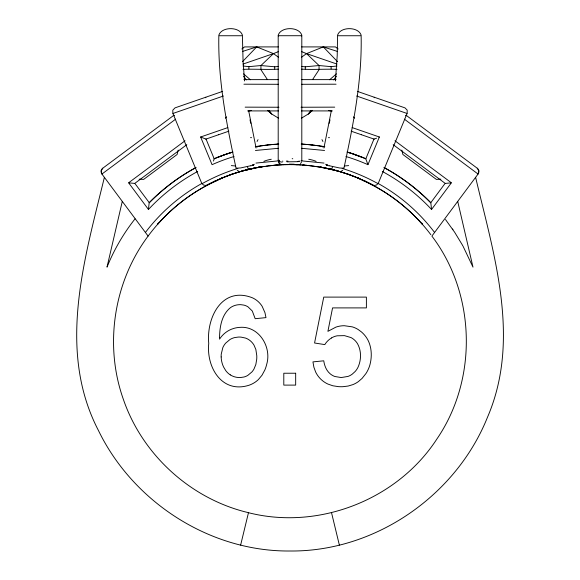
<?xml version="1.0" encoding="UTF-8"?>
<svg xmlns="http://www.w3.org/2000/svg" width="580" height="580" viewBox="0 0 580 580"><rect width="100%" height="100%" fill="white"/><g stroke="black" fill="none" stroke-linecap="round" stroke-linejoin="round"><path stroke-width="0.87" d="M278.197 35.742L278.197 160.573M331.405 169.375L331.434 168.983M185.034 140.788L128.6 182.794L148.444 209.452L149.169 202.862M335.428 80.968L337.219 55.557L337.567 35.742L361.137 35.742C362.108 80.497 353.329 124.577 343.954 168.106M331.318 110.831L323.93 148.016M214.158 158.905L213.44 161.088M337.582 35.155C340.344 26.47 358.36 26.484 361.144 35.155M278.219 35.155C280.988 26.47 299.012 26.47 301.781 35.155M218.856 35.155C221.64 26.484 239.656 26.47 242.418 35.155M104.385 177.35C84.441 259.507 56.659 350.161 98.477 430.57C133.248 502.208 209.982 551.754 290 551C374.985 551.885 456.01 495.798 487.483 417.259C521.036 339.373 494 255.222 475.614 177.35M122.286 201.398L107.01 267.126C113.999 249.813 123.468 233.508 135.038 218.856M178.161 150.097L177.103 154.498L143.63 179.409L139.113 179.162M240.635 545.091L248.472 512.698C318.623 530.548 397.503 499.742 436.892 438.995C477.942 379.037 475.846 293.951 431.882 236.096L478.123 173.971L478.804 170.658L477.253 168.229L406.094 115.26M343.875 168.185L339.764 168.012L332.594 166.475L331.716 169.44L330.158 169.077M322.458 147.023L322.611 146.479M329.143 123.322L329.73 121.234M329.976 120.35L330.092 119.951M158.304 223.032L157.767 224.112L159.986 221.69A177.85 177.03 53.3 0 1 212.222 182.649M347.754 174.159L347.884 173.775M354.51 154.613L365.849 158.731L373.962 139.07M361.398 134.719L361.529 134.335M374.18 97.759L374.354 97.259M407.189 113.245L407.174 110.113L405 107.88L357.36 91.379M345.948 156.506A192.103 190.987 19.1 0 1 364.095 163.016L367.945 164.662L379.356 136.996L352.176 127.593M378.45 182.881L407.087 113.477L356.577 96.004M301.477 162.168L300.527 163.575M312.649 79.482L319.051 69.709L319.051 65.54L306.552 53.614L301.586 51.606M209.032 184.28A179.017 177.574 53.3 0 0 149.161 234.675L148.11 236.082C113.615 282.148 104.052 345.368 123.438 399.555C142.557 455.177 191.226 499.206 248.479 512.676M310.945 110.418L308.241 114.057L301.404 118.211M333.667 79.888L336.378 76.248M337.255 170.571L335.711 170.469A176.653 176.653 0 0 1 359.535 178.713L359.129 178.35M405.703 115.782L405.978 115.42M383.88 167.475A199.977 198.498 -53.3 0 1 430.759 202.739L445.143 183.345L393.182 144.666M382.314 171.455A195.873 194.365 -53.3 0 1 428.171 205.944L431.556 209.452L451.399 182.794L394.965 140.788M225.374 118.233L226.497 116.841M148.444 209.452L151.822 205.929A195.873 194.365 53.3 0 1 197.686 171.455M242.469 61.69L256.693 46.907L273.448 53.614L278.487 57.246M278.414 51.606L273.448 53.614L260.949 65.54L248.893 66.656L242.976 66.004M221.683 177.915L221.256 178.27M312.156 110.359L308.241 114.057L312.323 110.555M329.629 79.757L336.458 73.849M173.906 115.26L102.747 168.229L101.188 170.708L101.877 173.971L148.103 236.075M342.744 170.31L341.2 171.245M241.86 48.974L244.571 46.907L278.298 46.907M175.675 119.147L101.928 174.043A4.176 4.176 0 0 1 102.783 168.207M186.818 144.666L134.828 183.36L149.263 202.695A199.977 198.498 53.3 0 1 196.12 167.475M301.513 57.246L306.552 53.614L323.306 46.907L337.538 51.468M221.111 178.364L220.501 178.698A176.653 176.653 0 0 1 244.325 170.462L242.788 170.578M331.695 169.447L332.173 169.563M206.857 185.201L207.357 184.976A175.573 174.507 -19.1 0 1 258.506 167.286L259.905 166.757L259.115 167.127M209.01 184.244L221.052 178.596M212.476 182.512L212.983 182.265M213.237 182.142L213.752 181.895M214.006 181.772L214.52 181.525M214.781 181.402L215.296 181.163M215.55 181.047L216.325 180.684M379.356 136.996L378.936 137.184M206.038 139.07L214.158 158.753L225.424 154.447A196.366 195.271 -19.1 0 1 232.616 152.112M376.587 138.192L374.158 139.062M216.05 180.8L214.883 181.054M206.813 185.216L205.806 185.44L206.538 185.303M222.64 91.379L175.037 107.858L172.804 110.164L172.833 113.288M223.423 96.004L172.912 113.477L201.55 182.881M234.052 156.506A192.103 190.987 -19.1 0 0 215.905 163.016L212.055 164.662L200.644 136.996L227.824 127.593M206.016 139.077L228.89 131.167M242.984 64.09L273.448 53.614M242.462 51.468L256.693 46.907M241.345 171.288L243.295 170.737M243.535 170.672L244.173 170.498M244.129 170.513L245.021 170.274M244.992 170.281L245.935 170.034M253.728 164.981L252.8 165.22M245.819 170.071L246.21 169.969M246.167 169.976L246.638 169.86M246.601 169.868L246.993 169.766M246.877 169.795L247.385 169.672M247.109 169.737L247.827 169.563M247.783 169.57L248.175 169.476M248.066 169.505L249.233 169.222M248.958 169.287L248.566 168.983M249.132 169.244L249.842 169.077M250.466 165.771L240.7 167.932L236.176 168.2M249.487 169.164L250.168 169.005M250.016 169.041L251.242 168.758M251.089 168.794L251.995 168.591M251.778 168.635L252.909 168.388M253.003 168.374L253.627 168.236M253.561 168.251L254.192 168.12M254.156 168.127L254.823 167.99M254.743 168.004L255.57 167.838M258.542 167.279L258.506 167.286A175.508 174.442 -19.1 0 0 207.357 184.984M258.731 167.374L245.521 170.281A4.176 4.176 0 0 1 243.245 170.244M258.789 167.366L260.732 167.025M259.195 167.294L259.912 167.171M256.07 146.66L255.787 146.711A4.176 4.176 0 0 1 256.57 146.66M255.642 146.733L257.948 146.341M260.384 167.091L261.507 166.902M260.957 166.989L262.349 166.764M257.52 146.414L259.876 146.037M261.428 166.909L261.935 166.83M258.325 146.283L258.948 146.182M261.95 166.83L262.573 166.728M262.262 166.779L267.779 165.989M255.969 163.074L278.915 160.812M262.899 166.678L263.61 166.569M298.888 161.508L298.337 161.588A8.062 1.537 3 0 1 297.41 161.682L286.962 161.834M259.521 146.095L264.081 145.428M260.391 145.957L260.935 145.877M255.439 150.466L278.385 148.299M264.219 166.475L264.864 166.38M451.102 182.838L450.457 182.932M261.507 145.79L268.707 144.877M450.334 182.946L445.346 183.403M266.22 166.192L275.594 165.177M264.799 145.341L266.307 145.152M268.453 165.902L271.781 165.532M266.909 145.08L267.561 145M134.64 183.403L129.666 182.946M278.269 35.721L301.731 35.721M301.68 35.764L301.317 35.786M267.105 145.058L270.338 144.703M301.68 66.497L305.276 66.787L319.051 65.54L331.107 66.656L337.024 66.004M269.265 144.811L271.498 144.594M272.143 165.488L272.513 165.452M269.983 144.739L275.514 144.253M272.078 165.496L277.233 165.046M272.883 165.416L273.26 165.38M271.07 144.63L271.824 144.565M273.637 165.344L274.405 165.278M272.462 144.507L274.47 144.333M274.797 165.242L281.822 164.778M267.351 79.482L260.949 69.709L260.949 65.54L274.724 66.787L278.32 66.497M205.762 185.448L203.681 185.093L202.021 183.729A179.51 178.466 -19.1 0 1 237.858 168.439M242.976 69.368C254.743 68.861 266.532 69.832 278.32 69.15M275.964 165.148L282.946 164.727M275.391 144.26L278.269 144.072M337.024 69.368C325.257 68.861 313.468 69.832 301.68 69.15M276.58 144.181L278.799 144.043M440.887 179.162L436.37 179.409L402.897 154.498L401.838 150.097M282.547 164.742L287.68 164.597M283.308 164.713L284.091 164.684M284.765 164.662L285.244 164.647M285.679 164.64L286.078 164.626M285.824 164.633L286.411 164.626M286.752 164.618L287.216 164.604M286.998 164.611L289.391 164.59M287.426 164.604L288.956 164.59M334.725 107.148L301.035 107.242M288.702 164.59L293.001 164.611M301.426 84.296L336.074 84.201M289.493 164.59L290.609 164.59M301.701 46.907L335.428 46.907L338.14 48.974M243.897 79.627L278.646 79.627M301.353 79.627L336.103 79.627M247.566 110.918L278.531 110.918M301.469 110.918L332.434 110.918M289.739 164.582L290.13 164.582M243.926 84.201L278.574 84.296M245.151 107.148L278.965 107.242M290.5 164.582L291.812 164.597M291 164.59L292.487 164.604M292.574 164.604L296.568 164.706L295.981 164.684M293.451 164.618L293.951 164.633M294.495 164.64L294.865 164.655M294.799 164.647L295.336 164.669M295.655 164.676L296.032 164.691M296.271 164.698L298.613 164.792M301.085 160.812L324.031 163.074M296.837 164.72L297.308 164.734M374.404 185.455L376.442 185.034L378.029 183.664A179.51 178.466 19.1 0 0 342.142 168.439M278.683 35.786L278.298 35.764M301.614 148.299L324.561 150.466M297.054 164.727L297.613 164.749M298.178 164.778L300.853 164.923M299.287 164.829L302.086 165.003M301.201 144.043L307.538 144.507M301.731 144.072L310.38 144.775M301.941 164.988L305.203 165.242M302.767 165.046L303.188 165.075M302.999 165.068L304.406 165.177M365.117 181.054L363.711 180.699M303.594 165.112L305.044 165.227M304.783 165.206L307.922 165.496M305.595 165.278L306.363 165.344M308.176 144.565L308.93 144.63M306.088 165.322L313.78 166.192M308.502 144.594L310.336 144.775M306.74 165.38L307.117 165.416M307.487 165.452L309.089 165.619M310.017 144.739L318.493 145.79M310.735 144.811L311.431 144.891M311.214 144.869L312.895 145.058M312.439 145L313.091 145.08M309.851 165.706L315.781 166.475M313.693 145.152L315.201 145.341M315.919 145.428L316.607 145.522M129.543 182.932L128.898 182.838M317.26 145.616L323.437 146.573M314.476 166.293L321.726 167.46M319.065 145.877L319.609 145.957M316.39 166.569L316.977 166.656M320.124 146.037L321.052 146.182M317.427 166.728L319.043 166.989M321.269 146.218L321.871 146.312M322.233 146.37L322.719 146.45M323.336 146.559L324.358 146.733M319.696 167.098L320.058 167.163M323.807 146.638L324.213 146.711A4.176 4.176 0 0 0 323.43 146.66M320.276 167.2L320.805 167.294M321.269 167.374L334.094 170.179M373.143 185.201L372.679 184.998A175.566 174.493 19.1 0 0 321.494 167.286L320.095 166.757L320.653 167.04M322.023 167.511L322.589 167.62M324.242 167.801L324.749 167.903M324.633 167.881L327.533 168.49M205.842 139.062L200.644 136.996M327.446 168.468L328.084 168.606M328.005 168.591L328.962 168.802M328.911 168.794L329.57 168.94M329.164 168.852L329.832 169.005M329.534 165.771L332.594 166.475M329.774 168.99L330.303 169.113M332.021 169.527L332.652 169.679M327.2 165.22L326.272 164.981M332.615 169.672L333.203 169.817M333.123 169.795L333.833 169.976M333.79 169.969L334.181 170.071M334.529 170.157L334.979 170.274M333.921 170.136L334.5 170.288A4.176 4.176 0 0 0 336.755 170.244M334.885 170.252L336.088 170.571M373.498 185.317L374.238 185.448L373.223 185.23M336.045 170.563L336.632 170.723M336.625 170.716L338.357 171.201M279.074 161.044L278.335 160.74M306.552 53.614L337.016 64.09M351.11 131.167L373.984 139.077M363.986 180.815L364.45 181.047M358.947 178.596L366.524 182.026M238.8 171.245L237.256 170.31M364.704 181.163L365.219 181.402M365.48 181.525L365.994 181.772M366.248 181.895L370.99 184.244M366.763 182.142L367.524 182.512M372.643 184.976L372.679 184.998A175.508 174.442 19.1 0 0 321.494 167.286M248.283 169.44L247.406 166.475M278.596 118.211L271.759 114.057L267.677 110.555M358.744 178.27L358.193 177.792M404.325 119.147L478.072 174.043A4.176 4.176 0 0 0 477.217 168.207L477.253 168.229M279.502 163.596L278.907 162.886L280.198 164.133L278.501 162.117M243.542 73.849L250.371 79.757M267.844 110.359L271.759 114.057L269.055 110.418M323.306 46.907L337.531 61.69M353.503 116.841L354.626 118.233M445.469 219.501L454.626 232.21L462.659 245.463M243.622 76.248L246.333 79.888M174.022 115.42L174.297 115.782M452.465 229.013L452.936 229.702M462.941 245.971L472.99 267.126L457.714 201.398M367.945 164.662L365.893 159.116M205.646 97.259L205.82 97.759M218.471 134.335L218.602 134.719M232.116 173.775L232.246 174.159M430.831 202.862L431.549 209.387M421.711 223.068L422.53 224.496L420.014 221.69A177.85 177.03 -53.3 0 0 367.778 182.649M249.907 119.951L250.024 120.35M250.27 121.234L250.857 123.322M257.389 146.479L257.542 147.023M331.528 512.698L339.365 545.091M256.07 148.016L248.682 110.831M236.045 168.106C226.649 124.577 217.928 80.497 218.834 35.742L242.404 35.742L243.1 62.125L244.571 80.968M301.803 160.573L301.803 35.742M331.107 66.656L331.107 68.889M305.276 66.787L305.276 68.977M274.724 66.787L274.724 68.977M248.893 66.656L248.893 68.889M221.176 356.939A26.491 26.491 0 0 1 221.241 354.148L222.821 347.623A17.255 17.255 0 0 1 225.78 343.026L229.919 339.561A16.748 16.748 0 0 1 234.712 337.575L238.264 337.074A21.837 21.837 0 0 1 241.12 337.139L245.507 338.067A15.551 15.551 0 0 1 250.002 340.554L250.661 341.113A17.088 17.088 0 0 1 252.518 343.034A16.624 16.624 0 0 1 254.054 345.245L255.867 349.544L256.781 355.714A34.669 34.669 0 0 1 256.723 359.18L255.852 364.45L254.025 368.945A17.559 17.559 0 0 1 251.865 371.983L247.834 375.376A15.022 15.022 0 0 1 243.963 377.007L240.533 377.529A17.465 17.465 0 0 1 230.274 374.883M230.282 374.868A17.139 17.139 0 0 1 225.692 370.526L223.597 367.017A25.099 25.099 0 0 1 221.161 356.946M331.448 337.995A19.691 19.691 0 0 0 324.8 344.6L314.563 342.998L323.742 297.105L366.393 297.105L366.393 307.9L332.565 307.9L327.903 331.347L335.9 327.127A25.745 25.745 0 0 1 344.288 325.714L352.299 326.866A24.563 24.563 0 0 1 358.223 329.563L361.442 331.949A29.42 29.42 0 0 1 364.392 334.892L365.277 335.965A26.731 26.731 0 0 1 368.786 341.874C371.802 349.08 371.932 357.316 369.924 364.813A31.712 31.712 0 0 1 365.929 373.571L362.087 378.392L358.404 381.582A26.027 26.027 0 0 1 352.821 384.641L348.13 386.048L343.005 386.686A39.607 39.607 0 0 1 338.27 386.621L332.818 385.772L327.925 384.069A25.215 25.215 0 0 1 321.61 379.929A26.303 26.303 0 0 1 319.819 378.16A25.049 25.049 0 0 1 315.65 372.019L313.896 367.234L312.946 361.891L323.742 360.811C324.481 365.668 326.33 370.663 330.238 373.853A15.508 15.508 0 0 0 334.856 376.5L341.228 377.551L348.051 376.405A16.936 16.936 0 0 0 352.198 374.187L355.076 371.57A19.386 19.386 0 0 0 357.918 367.452C361.347 360.144 361.521 350.98 357.584 343.831A17.088 17.088 0 0 0 354.692 340.214A16.146 16.146 0 0 0 350.965 337.56L344.462 335.631L337.219 335.798A17.088 17.088 0 0 0 331.441 337.973M254.395 164.263A8.627 0.703 -14.7 0 1 252.278 164.894M253.387 165.213A13.536 1.058 -12.3 0 1 250.749 165.844M327.722 164.894A8.627 0.703 14.7 0 1 325.605 164.263M329.251 165.844A13.536 1.058 12.3 0 1 326.613 165.213M251.27 110.447A5.278 5.097 0 0 1 249.175 110.816M330.825 110.802A5.242 5.061 0 0 1 328.715 110.432M217.225 157.492A197.512 197.512 0 0 1 232.964 152.004M347.036 152.004A197.512 197.512 0 0 1 362.775 157.492M214.15 158.739A196.301 195.206 -19.1 0 1 232.696 152.09M149.263 202.695A199.107 198.237 53.3 0 1 195.656 167.721M145.421 232.471A183.12 181.707 53.3 0 1 202.246 183.258M322.785 167.656A4.176 4.176 0 0 1 320.87 166.75M231.326 165.604A129.282 3.117 4.5 0 1 235.676 165.981M308.727 159.246A122.626 22.765 -12.1 0 1 316.136 161.385M321.936 139.671A126.679 23.265 -11.6 0 1 322.886 141.535M251.539 137.663A123.736 5.256 1.4 0 1 250.517 137.656M259.13 166.75A4.176 4.176 0 0 1 257.215 167.656M344.324 165.981A129.282 3.117 -4.5 0 1 348.674 165.604M263.864 161.385A122.626 22.765 12.1 0 1 271.273 159.246M257.114 141.535A126.679 23.265 11.6 0 1 258.064 139.671M329.483 137.656A123.736 5.256 -1.4 0 1 328.461 137.663M384.344 167.721A199.107 198.237 -53.3 0 1 430.737 202.695M377.754 183.258A183.12 181.707 -53.3 0 1 434.579 232.471M370.968 184.28A179.017 177.574 -53.3 0 1 430.838 234.675M347.384 152.112A196.366 195.271 19.1 0 1 354.576 154.447M347.304 152.09A196.301 195.206 19.1 0 1 365.849 158.739M289.297 164.147A13.391 1.501 0 0 1 294.299 164.213M287.999 161.102A11.97 0.79 -0.5 0 1 286.317 161.095M282.264 162.125A9.287 1.711 -2.7 0 1 279.06 161.37M279.741 161.269A11.114 0.841 5.8 0 1 278.915 161.037M282.902 161.182A16.718 0.892 8.5 0 1 282.54 161.102M279.313 160.247A18.611 1.029 -11.5 0 1 278.494 160.247M292.175 158.63A15.471 0.616 15.6 0 1 292.777 158.811M301.767 160.667A17.878 0.986 -9 0 1 301.411 160.965M299.911 161.124A10.041 0.718 -6.4 0 1 298.671 161.378M298.816 161.262A10.665 1.218 -2.3 0 1 297.844 161.407M219.566 337.517L219.544 339.155C222.785 334.087 227.802 330.18 233.595 328.476A25.788 25.788 0 0 1 239.663 327.381C258.898 325.59 271.889 347.072 266.691 364.341A33.488 33.488 0 0 1 264.821 370.033L261.993 375.245L258.397 379.545A24.962 24.962 0 0 1 254.033 382.894A25.73 25.73 0 0 1 249.052 385.229C222.089 393.863 206.248 367.531 208.742 343.389C206.241 317.376 222.205 285.976 252.358 297.779A22.417 22.417 0 0 1 257.926 301.368A22.345 22.345 0 0 1 262.204 306.414L264.973 312.714L265.974 317.623L255.178 318.703L252.293 311.018L248.037 306.878A14.05 14.05 0 0 0 243.919 305.116L240.852 304.681A18.219 18.219 0 0 0 238.75 304.71A16.515 16.515 0 0 0 230.55 307.567C221.676 314.657 219.682 326.801 219.566 337.517M295.669 373.23L283.794 373.23L283.794 385.105L295.669 385.105L295.669 373.23M257.339 146.312A196.366 195.271 -19.1 0 0 255.309 146.66A196.301 195.206 -19.1 0 1 257.339 146.312M324.691 146.66A196.366 195.271 19.1 0 0 322.661 146.312A196.301 195.206 19.1 0 1 324.742 146.675"/></g></svg>
